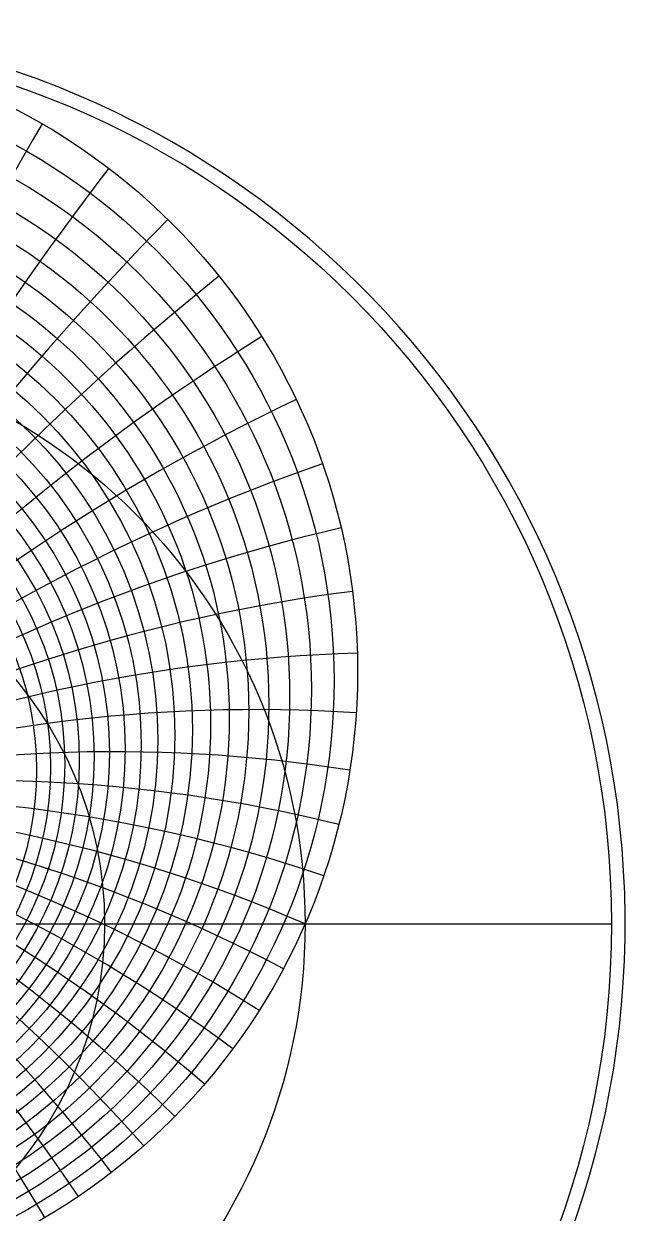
# Model space of a CAD drawing. Header units: millimetres. Extents: x -128 to 128, y -128 to 131.
# Drawn here: x 42.5 to 127.9, y -41.1 to 127.9 of the extents above; entities that cross this region are included whole.
import ezdxf

# ---------------------------------------------------------------- set-up
doc = ezdxf.new("R2010")
doc.units = ezdxf.units.MM
for name, color, linetype in [('CUT_OUTER', 1, 'Continuous'), ('ENGRAVE', 7, 'Continuous'), ('ENGRAVE_FINE', 8, 'Continuous')]:
    doc.layers.add(name, color=color, linetype=linetype)

msp = doc.modelspace()

# ---------------------------------------------------------------- linework, layer by layer
at = {"layer": 'CUT_OUTER'}
msp.add_arc((0, 0), 127.95, 185.9764, 87.8052, dxfattribs=at)
at = {"layer": 'ENGRAVE'}
msp.add_lwpolyline([(-126, 0), (126, 0)], dxfattribs=at)
for centre, radius in [((0, 0), 126), ((0, 35.86), 89.94), ((0, 30.15), 74.47), ((0, 26.12), 61.56), ((0, 0), 82.48), ((0, 23.21), 50.41), ((0, 0), 53.99)]:
    msp.add_circle(centre, radius, dxfattribs=at)
msp.add_arc((0, -189.69), 206.84, 66.5, 113.5, dxfattribs=at)
msp.add_arc((0, -189.69), 206.84, 66.5, 113.5, dxfattribs=at)
at = {"layer": 'ENGRAVE_FINE'}
for centre, radius in [((0, 34.55), 86.59), ((0, 33.33), 83.38), ((0, 32.19), 80.29), ((0, 31.14), 77.33), ((0, 29.23), 71.71), ((0, 28.38), 69.05), ((0, 27.57), 66.47), ((0, 26.82), 63.98), ((0, 25.46), 59.2), ((0, 24.84), 56.92), ((0, 24.26), 54.69), ((0, 23.72), 52.52), ((0, 22.73), 48.34), ((0, 22.28), 46.32), ((0, 21.85), 44.34)]:
    msp.add_circle(centre, radius, dxfattribs=at)
for centre, radius, start, end in [((568.3, -189.69), 604.77, 149.89374, 166.81119), ((568.3, -189.69), 604.77, 149.89374, 166.81119), ((443.58, -189.69), 489.43, 142.635, 163.46), ((443.58, -189.69), 489.43, 142.635, 163.46), ((358.26, -189.69), 413.69, 135.5413, 160.0724), ((358.26, -189.69), 413.69, 135.5413, 160.0724), ((295.4, -189.69), 360.62, 128.6332, 156.6408), ((295.4, -189.69), 360.62, 128.6332, 156.6408), ((246.51, -189.69), 321.79, 121.9266, 153.1571), ((246.51, -189.69), 321.79, 121.9266, 153.1571), ((-206.84, -189.69), 292.52, 30.3868, 64.5678), ((-206.84, -189.69), 292.52, 30.3868, 64.5678), ((206.84, -189.69), 292.52, 115.4322, 149.6132), ((206.84, -189.69), 292.52, 115.4322, 149.6132), ((-173.56, -189.69), 270.01, 33.9994, 70.8437), ((-173.56, -189.69), 270.01, 33.9994, 70.8437), ((173.56, -189.69), 270.01, 109.1563, 146.0006), ((173.56, -189.69), 270.01, 109.1563, 146.0006), ((-144.83, -189.69), 252.51, 37.6894, 76.8989), ((-144.83, -189.69), 252.51, 37.6894, 76.8989), ((144.83, -189.69), 252.51, 103.1011, 142.3106), ((144.83, -189.69), 252.51, 103.1011, 142.3106), ((-119.42, -189.69), 238.84, 41.4661, 82.7346), ((-119.42, -189.69), 238.84, 41.4661, 82.7346), ((119.42, -189.69), 238.84, 97.2654, 138.5339), ((119.42, -189.69), 238.84, 97.2654, 138.5339), ((-96.45, -189.69), 228.23, 45.3388, 88.355), ((-96.45, -189.69), 228.23, 45.3388, 88.355), ((96.45, -189.69), 228.23, 91.645, 134.6612), ((96.45, -189.69), 228.23, 91.645, 134.6612), ((-75.28, -189.69), 220.12, 49.3175, 93.7663), ((-75.28, -189.69), 220.12, 49.3175, 93.7663), ((75.28, -189.69), 220.12, 86.2337, 130.6825), ((75.28, -189.69), 220.12, 86.2337, 130.6825), ((-55.42, -189.69), 214.14, 53.4123, 98.9767), ((-55.42, -189.69), 214.14, 53.4123, 98.9767), ((55.42, -189.69), 214.14, 81.0233, 126.5877), ((55.42, -189.69), 214.14, 81.0233, 126.5877), ((-36.47, -189.69), 210.03, 57.6337, 103.9956), ((-36.47, -189.69), 210.03, 57.6337, 103.9956), ((36.47, -189.69), 210.03, 76.0044, 122.3663), ((36.47, -189.69), 210.03, 76.0044, 122.3663), ((-18.1, -189.69), 207.63, 61.9926, 108.8331), ((-18.1, -189.69), 207.63, 61.9926, 108.8331), ((18.1, -189.69), 207.63, 71.1669, 118.0074), ((18.1, -189.69), 207.63, 71.1669, 118.0074)]:
    msp.add_arc(centre, radius, start, end, dxfattribs=at)

doc.saveas('drawing.dxf')
